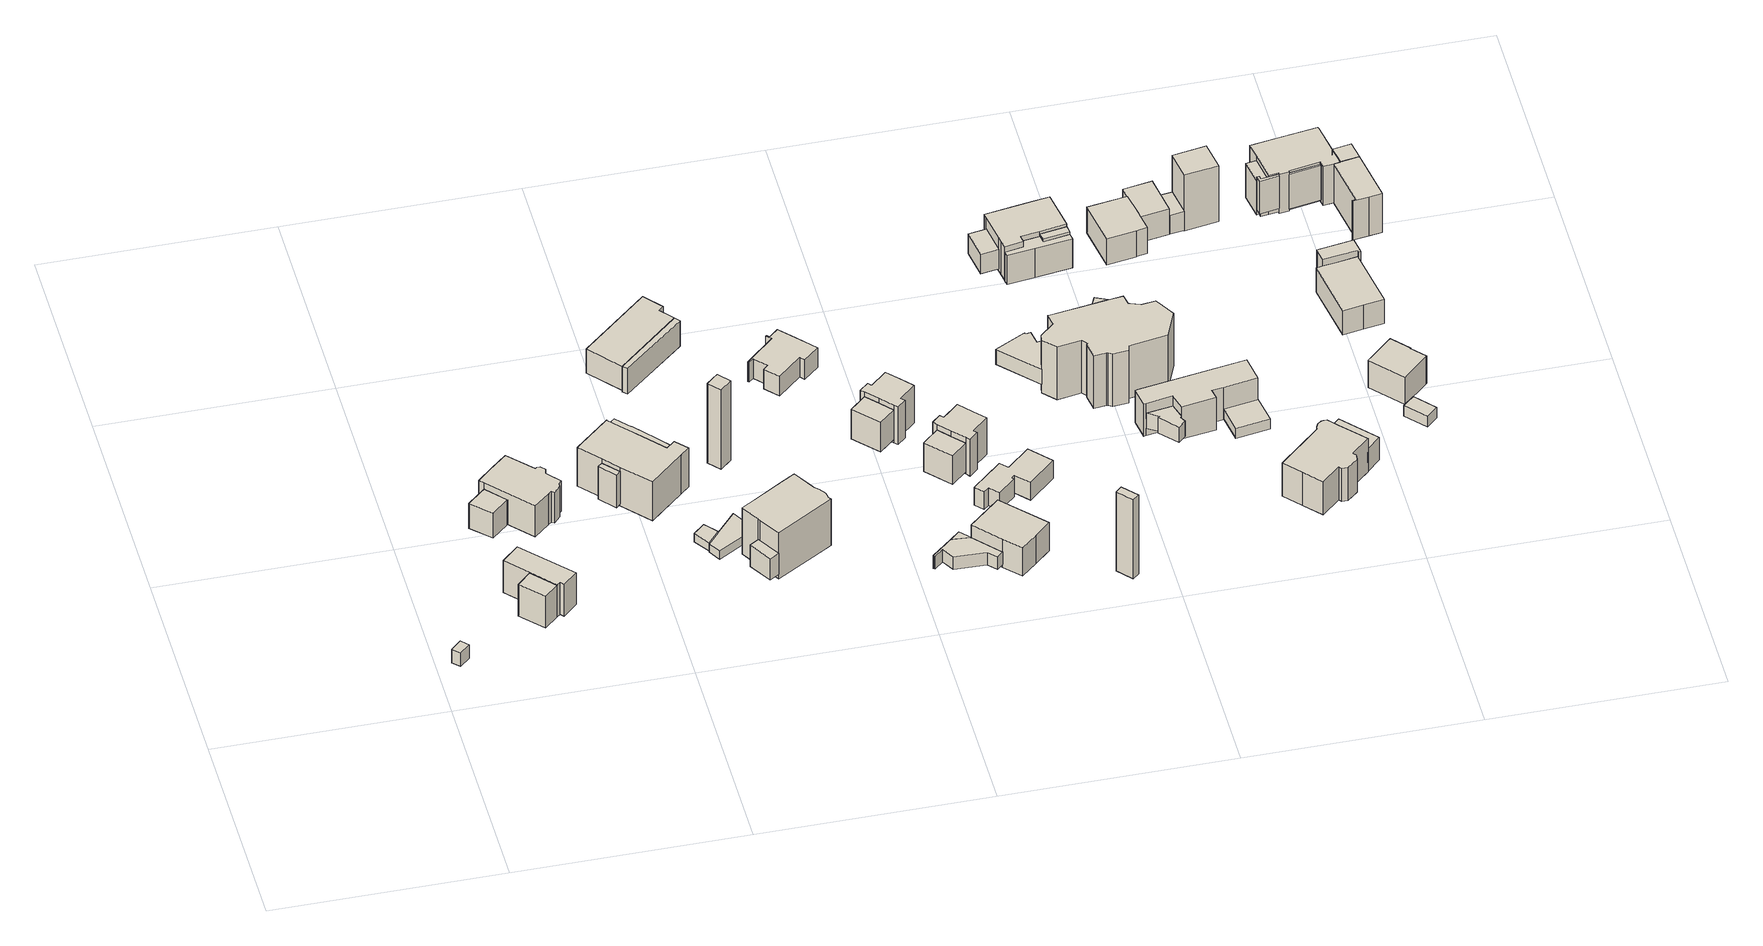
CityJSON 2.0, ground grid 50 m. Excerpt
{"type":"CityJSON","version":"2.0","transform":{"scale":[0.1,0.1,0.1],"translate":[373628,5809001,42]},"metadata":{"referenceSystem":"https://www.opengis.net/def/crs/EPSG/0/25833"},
"CityObjects":{
"building1":{"type":"Building","attributes":{"Gemeindeschluessel":"11000006","BezugspunktDach":"2200","function":"51009_1610","measuredHeight":3.66,"storeysAboveGround":0},"address":[{"country":"Germany","locality":"Berlin"}],"geometry":[{"type":"Solid","lod":"1","boundaries":[[[[0,1,2,3]],[[4,5,6,7]],[[4,7,3,2]],[[5,4,2,1]],[[6,5,1,0]],[[7,6,0,3]]]]}]},
"building2":{"type":"Building","attributes":{"Gemeindeschluessel":"11000006","function":"31001_1010"},"address":[{"country":"Germany","locality":"Berlin","thoroughfareNumber":"9B","thoroughfareName":"Otto-Erich-Straße"}],"children":["building2-1","building2-2"]},
"building2-1":{"type":"BuildingPart","attributes":{"BezugspunktDach":"2200","measuredHeight":9.33,"storeysAboveGround":1},"parents":["building2"],"geometry":[{"type":"MultiSurface","lod":"1","boundaries":[[[8,9,10,11,12,13,14]],[[15,16,17,18,19,20,21]],[[15,21,14,13]],[[16,15,13,12]],[[17,16,12,11]],[[18,17,11,10]],[[19,18,10,9]],[[22,23,24,9,8]],[[21,20,8,14]],[[20,19,24,23,22]]]}]},
"building2-2":{"type":"BuildingPart","attributes":{"BezugspunktDach":"2200","measuredHeight":9.12,"storeysAboveGround":1},"parents":["building2"],"geometry":[{"type":"Solid","lod":"1","boundaries":[[[[25,23,22,26]],[[20,19,27,28]],[[20,28,26,22]],[[27,19,23,25]],[[28,27,25,26]],[[19,20,22,23]]]]}]},
"building3":{"type":"Building","attributes":{"Gemeindeschluessel":"11000006","function":"31001_1010"},"address":[{"country":"Germany","locality":"Berlin","thoroughfareNumber":"9A","thoroughfareName":"Otto-Erich-Straße"}],"children":["building3-1","building3-2"]},
"building3-1":{"type":"BuildingPart","attributes":{"BezugspunktDach":"2200","measuredHeight":9.81,"storeysAboveGround":1},"parents":["building3"],"geometry":[{"type":"MultiSurface","lod":"1","boundaries":[[[29,30,31,32,33,34,35,36,37,38,39,40,41,42,43,44]],[[45,46,47,48,49,50,51,52,53,54,55,56,57,58,59,60]],[[45,60,44,43]],[[46,45,43,42]],[[47,46,42,41]],[[48,47,41,40]],[[49,48,40,39]],[[50,49,39,38]],[[51,50,38,37]],[[52,51,37,36]],[[53,52,36,35]],[[54,53,35,34]],[[55,54,34,33]],[[56,55,33,32]],[[57,56,32,31]],[[58,57,31,30]],[[61,62,63,58,30,29]],[[60,59,29,44]],[[59,64,63,62,61]]]}]},
"building3-2":{"type":"BuildingPart","attributes":{"BezugspunktDach":"2200","measuredHeight":7.8,"storeysAboveGround":1},"parents":["building3"],"geometry":[{"type":"Solid","lod":"1","boundaries":[[[[65,66,62,61,67]],[[59,63,68,69,70]],[[59,70,67,61]],[[68,63,62,66]],[[69,68,66,65]],[[70,69,65,67]],[[63,59,61,62]]]]}]},
"building4":{"type":"Building","attributes":{"Gemeindeschluessel":"11000006","function":"31001_1010"},"address":[{"country":"Germany","locality":"Berlin","thoroughfareNumber":"10","thoroughfareName":"Otto-Erich-Straße"}],"children":["building4-1","building4-2","building4-3","building4-4"]},
"building4-1":{"type":"BuildingPart","attributes":{"BezugspunktDach":"2200","measuredHeight":12.6,"storeysAboveGround":3},"parents":["building4"],"geometry":[{"type":"MultiSurface","lod":"1","boundaries":[[[71,72,73,74,75,76,77,78,79,80,81,82]],[[83,84,85,86,87,88,89,90,91,92,93,94]],[[83,94,82,81]],[[84,83,81,80]],[[85,84,95,96,97,98,80,79]],[[99,97,79,78]],[[86,85,97,100,101]],[[102,99,78,77]],[[87,86,103,104]],[[105,106,102,77,76]],[[88,87,104,107]],[[89,88,76,75]],[[90,89,75,74]],[[91,90,74,73]],[[92,91,73,72]],[[108,109,110,111,112,93,92,72,71]],[[94,93,71,82]],[[98,97,96,95]],[[101,100,97,99]],[[104,103,99,102]],[[107,104,102,106,105]],[[112,111,110,109,108]]]}]},
"building4-2":{"type":"BuildingPart","attributes":{"BezugspunktDach":"2200","measuredHeight":8.8,"storeysAboveGround":3},"parents":["building4"],"geometry":[{"type":"MultiSurface","lod":"1","boundaries":[[[97,113,114,99,102,106,115,116,117,118,119,98]],[[120,121,122,123,124,107,104,103,125,126,96,95]],[[120,95,98,119]],[[121,120,119,118]],[[122,121,118,117]],[[123,122,117,116]],[[124,123,116,115]],[[107,124,115,106]],[[125,103,99,101,127,114]],[[126,125,114,127,128]],[[96,126,128,100]],[[107,106,102,104]],[[103,104,102,99]],[[114,127,101,99]],[[128,127,114,113]],[[100,128,113,97]],[[129,95,96,97,98]]]}]},
"building4-3":{"type":"BuildingPart","attributes":{"BezugspunktDach":"2200","measuredHeight":8.53,"storeysAboveGround":3},"parents":["building4"],"geometry":[{"type":"MultiSurface","lod":"1","boundaries":[[[99,114,113,97]],[[128,127,101,100]],[[128,100,97,113]],[[127,128,113,114]],[[127,114,99,101]],[[100,101,130,99,97]]]}]},
"building4-4":{"type":"BuildingPart","attributes":{"BezugspunktDach":"2200","measuredHeight":8.73,"storeysAboveGround":3},"parents":["building4"],"geometry":[{"type":"Solid","lod":"1","boundaries":[[[[131,110,109,132]],[[112,111,133,134]],[[112,134,132,109]],[[133,111,110,131]],[[134,133,131,132]],[[111,112,109,110]]]]}]},
"building5":{"type":"Building","attributes":{"Gemeindeschluessel":"11000006","BezugspunktDach":"2200","function":"51009_1610","measuredHeight":2.69,"storeysAboveGround":0},"address":[{"country":"Germany","locality":"Berlin"}],"geometry":[{"type":"Solid","lod":"1","boundaries":[[[[135,136,137,138]],[[139,140,141,142]],[[139,142,138,137]],[[140,139,137,136]],[[141,140,136,135]],[[142,141,135,138]]]]}]},
"building6":{"type":"Building","attributes":{"Gemeindeschluessel":"11000006","BezugspunktDach":"2200","function":"31001_2463","measuredHeight":2.28,"storeysAboveGround":1},"address":[{"country":"Germany","locality":"Berlin","thoroughfareNumber":"9 (1)","thoroughfareName":"Otto-Erich-Straße"}],"geometry":[{"type":"Solid","lod":"1","boundaries":[[[[143,144,145,146,147,148,149]],[[150,151,152,153,154,155,156]],[[150,156,149,148]],[[151,150,148,147]],[[152,151,147,146]],[[153,152,146,145]],[[154,153,145,144]],[[155,154,144,143]],[[156,155,143,149]]]]}]},
"building7":{"type":"Building","attributes":{"Gemeindeschluessel":"11000006","BezugspunktDach":"2200","function":"51009_1610","measuredHeight":5.65,"storeysAboveGround":0},"address":[{"country":"Germany","locality":"Berlin"}],"geometry":[{"type":"Solid","lod":"1","boundaries":[[[[157,158,159,160]],[[161,162,163,164]],[[161,164,160,159]],[[162,161,159,158]],[[163,162,158,157]],[[164,163,157,160]]]]}]},
"building8":{"type":"Building","attributes":{"Gemeindeschluessel":"11000006","function":"31001_1010"},"address":[{"country":"Germany","locality":"Berlin","thoroughfareNumber":"9","thoroughfareName":"Otto-Erich-Straße"}],"children":["building8-1","building8-2"]},
"building8-1":{"type":"BuildingPart","attributes":{"BezugspunktDach":"2200","measuredHeight":15.41,"storeysAboveGround":3},"parents":["building8"],"geometry":[{"type":"MultiSurface","lod":"1","boundaries":[[[165,166,167,168,169,170,171,172,173,174,175,176,177,178,179,180,181]],[[182,183,184,185,186,187,188,189,190,191,192,193,194,195,196,197,198]],[[182,198,181,180]],[[199,200,180,179]],[[183,182,201,202,203]],[[184,183,179,178]],[[185,184,178,177]],[[186,185,177,176]],[[187,186,176,175]],[[188,187,175,174]],[[189,188,174,173]],[[190,189,173,172]],[[191,190,172,171]],[[192,191,171,170]],[[193,192,170,169]],[[194,193,169,168]],[[195,194,168,167]],[[196,195,167,166]],[[197,196,166,165]],[[198,197,165,181]],[[203,202,201,200,199]]]}]},
"building8-2":{"type":"BuildingPart","attributes":{"BezugspunktDach":"2200","measuredHeight":7.46,"storeysAboveGround":3},"parents":["building8"],"geometry":[{"type":"MultiSurface","lod":"1","boundaries":[[[204,200,199,205,206,207]],[[208,209,202,201,210,211]],[[208,211,207,206]],[[209,208,206,205]],[[202,209,205,199]],[[210,201,200,204]],[[211,210,204,207]],[[201,202,212,199,200]]]}]},
"building9":{"type":"Building","attributes":{"Gemeindeschluessel":"11000006","BezugspunktDach":"2200","function":"31001_1000","measuredHeight":21.25,"storeysAboveGround":1},"address":[{"country":"Germany","locality":"Berlin","thoroughfareNumber":"10A (1)","thoroughfareName":"Otto-Erich-Straße"}],"geometry":[{"type":"Solid","lod":"1","boundaries":[[[[213,214,215,216]],[[217,218,219,220]],[[217,220,216,215]],[[218,217,215,214]],[[219,218,214,213]],[[220,219,213,216]]]]}]},
"building10":{"type":"Building","attributes":{"Gemeindeschluessel":"11000006","BezugspunktDach":"2200","function":"31001_1010","measuredHeight":6.47,"storeysAboveGround":2},"address":[{"country":"Germany","locality":"Berlin","thoroughfareNumber":"10B","thoroughfareName":"Otto-Erich-Straße"}],"geometry":[{"type":"Solid","lod":"1","boundaries":[[[[221,222,223,224,225,226]],[[227,228,229,230,231,232]],[[227,232,226,225]],[[228,227,225,224]],[[229,228,224,223]],[[230,229,223,222]],[[231,230,222,221]],[[232,231,221,226]]]]}]},
"building11":{"type":"Building","attributes":{"Gemeindeschluessel":"11000006","BezugspunktDach":"2200","function":"51009_1610","measuredHeight":6.79,"storeysAboveGround":0},"address":[{"country":"Germany","locality":"Berlin"}],"geometry":[{"type":"Solid","lod":"1","boundaries":[[[[233,234,222,221]],[[235,236,237,238]],[[235,238,221,222]],[[236,235,222,234]],[[237,236,234,233]],[[238,237,233,221]]]]}]},
"building12":{"type":"Building","attributes":{"Gemeindeschluessel":"11000006","BezugspunktDach":"2200","function":"31001_1010","measuredHeight":6.53,"storeysAboveGround":2},"address":[{"country":"Germany","locality":"Berlin","thoroughfareNumber":"10A","thoroughfareName":"Otto-Erich-Straße"}],"geometry":[{"type":"Solid","lod":"1","boundaries":[[[[239,240,241,242,243,244,245,246,247,248,249,250,251,252,253]],[[254,255,256,257,258,259,260,261,262,263,264,265,266,267,268]],[[254,268,253,252]],[[255,254,252,251]],[[256,255,251,250]],[[257,256,250,249]],[[258,257,249,248]],[[259,258,248,247]],[[260,259,247,246]],[[261,260,246,245]],[[262,261,245,244]],[[263,262,244,243]],[[264,263,243,242]],[[265,264,242,241]],[[266,265,241,240]],[[267,266,240,239]],[[268,267,239,253]]]]}]},
"building13":{"type":"Building","attributes":{"Gemeindeschluessel":"11000006","function":"31001_1010"},"address":[{"country":"Germany","locality":"Berlin","thoroughfareNumber":"8","thoroughfareName":"Otto-Erich-Straße"}],"children":["building13-1","building13-2","building13-3"]},
"building13-1":{"type":"BuildingPart","attributes":{"BezugspunktDach":"2200","measuredHeight":9.1,"storeysAboveGround":2},"parents":["building13"],"geometry":[{"type":"MultiSurface","lod":"1","boundaries":[[[269,270,271,272,273,274]],[[275,276,277,278,279,280]],[[275,280,274,273]],[[276,275,273,272]],[[277,276,272,271]],[[278,277,271,270]],[[279,278,270,269]],[[281,282,269,274]],[[280,279,283,284]],[[284,283,282,281]]]}]},
"building13-2":{"type":"BuildingPart","attributes":{"BezugspunktDach":"2200","measuredHeight":3.41,"storeysAboveGround":2},"parents":["building13"],"geometry":[{"type":"MultiSurface","lod":"1","boundaries":[[[285,286,287,288,289,282,281,290,291]],[[292,284,283,293,294,295,296,297,298]],[[292,298,291,290]],[[284,292,299,300,281]],[[293,283,282,289]],[[294,293,289,288]],[[295,294,288,287]],[[296,295,287,286]],[[297,296,286,285]],[[298,297,285,291]],[[290,281,300,299]],[[284,281,282,283]]]}]},
"building13-3":{"type":"BuildingPart","attributes":{"BezugspunktDach":"2200","measuredHeight":3.13,"storeysAboveGround":2},"parents":["building13"],"geometry":[{"type":"Solid","lod":"1","boundaries":[[[[281,301,290]],[[302,300,299]],[[302,299,290,301]],[[300,302,301,281]],[[300,281,290,299]]]]}]},
"building14":{"type":"Building","attributes":{"Gemeindeschluessel":"11000006","function":"31001_1010"},"address":[{"country":"Germany","locality":"Berlin","thoroughfareNumber":"8C","thoroughfareName":"Otto-Erich-Straße"}],"children":["building14-1","building14-2"]},
"building14-1":{"type":"BuildingPart","attributes":{"BezugspunktDach":"2200","measuredHeight":11.71,"storeysAboveGround":3},"parents":["building14"],"geometry":[{"type":"MultiSurface","lod":"1","boundaries":[[[303,304,305,306,307,308,309,310,311,312,313,314]],[[315,316,317,318,319,320,321,322,323,324,325,326]],[[315,326,314,313]],[[316,315,313,312]],[[317,316,312,311]],[[318,317,311,310]],[[319,318,310,309]],[[320,319,309,308]],[[321,320,308,307]],[[322,321,307,306]],[[323,322,306,305]],[[327,328,305,304]],[[324,323,329,330,331]],[[332,327,331,333,325,324,304,303]],[[326,325,303,314]],[[331,330,329,328,327]],[[333,331,327,332]]]}]},
"building14-2":{"type":"BuildingPart","attributes":{"BezugspunktDach":"2200","measuredHeight":7.85,"storeysAboveGround":3},"parents":["building14"],"geometry":[{"type":"MultiSurface","lod":"1","boundaries":[[[334,328,332,335]],[[333,330,336,337]],[[333,337,335,332]],[[336,330,328,334]],[[337,336,334,335]],[[330,331,327,328]],[[333,332,327,331]]]}]},
"building15":{"type":"Building","attributes":{"Gemeindeschluessel":"11000006","function":"31001_1010"},"address":[{"country":"Germany","locality":"Berlin","thoroughfareNumber":"8B","thoroughfareName":"Otto-Erich-Straße"}],"children":["building15-1","building15-2"]},
"building15-1":{"type":"BuildingPart","attributes":{"BezugspunktDach":"2200","measuredHeight":11.34,"storeysAboveGround":3},"parents":["building15"],"geometry":[{"type":"MultiSurface","lod":"1","boundaries":[[[338,339,340,341,342,343,344,345,346,347,348,349]],[[350,351,352,353,354,355,356,357,358,359,360,361]],[[350,361,349,348]],[[351,350,348,347]],[[352,351,347,346]],[[353,352,346,345]],[[354,353,345,344]],[[355,354,344,343]],[[356,355,343,342]],[[357,356,342,341]],[[358,357,341,340]],[[362,363,364,365,359,358,340,339]],[[360,359,339,338],[366,367,362,365]],[[361,360,338,349]],[[365,364,363,362]],[[362,367,366,365]]]}]},
"building15-2":{"type":"BuildingPart","attributes":{"BezugspunktDach":"2200","measuredHeight":8.23,"storeysAboveGround":3},"parents":["building15"],"geometry":[{"type":"MultiSurface","lod":"1","boundaries":[[[368,363,367,369]],[[366,364,370,371]],[[366,371,369,367]],[[370,364,363,368]],[[371,370,368,369]],[[364,365,362,363]],[[366,367,362,365]]]}]},
"building16":{"type":"Building","attributes":{"Gemeindeschluessel":"11000006","BezugspunktDach":"2200","function":"31001_1010","measuredHeight":4.72,"storeysAboveGround":1},"address":[{"country":"Germany","locality":"Berlin","thoroughfareNumber":"8A","thoroughfareName":"Otto-Erich-Straße"}],"geometry":[{"type":"Solid","lod":"1","boundaries":[[[[372,373,374,375,376,377,378,379,380,381,382,383]],[[384,385,386,387,388,389,390,391,392,393,394,395]],[[384,395,383,382]],[[385,384,382,381]],[[386,385,381,380]],[[387,386,380,379]],[[388,387,379,378]],[[389,388,378,377]],[[390,389,377,376]],[[391,390,376,375]],[[392,391,375,374]],[[393,392,374,373]],[[394,393,373,372]],[[395,394,372,383]]]]}]},
"building17":{"type":"Building","attributes":{"Gemeindeschluessel":"11000006","BezugspunktDach":"2200","function":"51009_1610","measuredHeight":21.08,"storeysAboveGround":0},"address":[{"country":"Germany","locality":"Berlin"}],"geometry":[{"type":"Solid","lod":"1","boundaries":[[[[396,397,398,399]],[[400,401,402,403]],[[400,403,399,398]],[[401,400,398,397]],[[402,401,397,396]],[[403,402,396,399]]]]}]},
"building18":{"type":"Building","attributes":{"Gemeindeschluessel":"11000006","BezugspunktDach":"2200","function":"31001_2463","measuredHeight":4.08,"storeysAboveGround":1},"address":[{"country":"Germany","locality":"Berlin","thoroughfareNumber":"11 (1)","thoroughfareName":"Otto-Erich-Straße"}],"geometry":[{"type":"Solid","lod":"1","boundaries":[[[[404,405,406,407,408,409,410,411,412,413,414]],[[415,416,417,418,419,420,421,422,423,424,425]],[[415,425,414,413]],[[416,415,413,412]],[[417,416,412,411]],[[418,417,411,410]],[[419,418,410,409]],[[420,419,409,408]],[[421,420,408,407]],[[422,421,407,406]],[[423,422,406,405]],[[424,423,405,404]],[[425,424,404,414]]]]}]},
"building19":{"type":"Building","attributes":{"Gemeindeschluessel":"11000006","BezugspunktDach":"2200","function":"31001_2463","measuredHeight":5.2,"storeysAboveGround":1},"address":[{"country":"Germany","locality":"Berlin","thoroughfareNumber":"37A (1)","thoroughfareName":"Königstraße"}],"geometry":[{"type":"Solid","lod":"1","boundaries":[[[[426,427,428,429]],[[430,431,432,433]],[[430,433,429,428]],[[431,430,428,427]],[[432,431,427,426]],[[433,432,426,429]]]]}]},
"building20":{"type":"Building","attributes":{"Gemeindeschluessel":"11000006","function":"31001_1010"},"address":[{"country":"Germany","locality":"Berlin","thoroughfareNumber":"11","thoroughfareName":"Otto-Erich-Straße"}],"children":["building20-1","building20-2"]},
"building20-1":{"type":"BuildingPart","attributes":{"BezugspunktDach":"2200","measuredHeight":14.08,"storeysAboveGround":3},"parents":["building20"],"geometry":[{"type":"MultiSurface","lod":"1","boundaries":[[[434,435,436,437,438,439,440,441,442,443,444,445,446,447,448,449,450,451,452,453,454,455,456,457,458,459]],[[460,461,462,463,464,465,466,467,468,469,470,471,472,473,474,475,476,477,478,479,480,481,482,483,484,485]],[[460,485,459,458]],[[461,460,458,457]],[[462,461,457,456]],[[463,462,456,455]],[[464,463,455,454]],[[465,464,486,487]],[[466,465,453,452]],[[467,466,452,451]],[[468,467,451,450]],[[469,468,450,449]],[[470,469,449,448]],[[471,470,448,447]],[[472,471,447,446]],[[473,472,446,445]],[[474,473,445,444]],[[475,474,444,443]],[[476,475,443,442]],[[477,476,442,441]],[[478,477,441,440]],[[479,478,440,439]],[[480,479,439,438]],[[481,480,438,437]],[[482,481,437,436]],[[483,482,436,435]],[[484,483,435,434]],[[485,484,434,459]],[[487,486,454,453]]]}]},
"building20-2":{"type":"BuildingPart","attributes":{"BezugspunktDach":"2200","measuredHeight":12.53,"storeysAboveGround":3},"parents":["building20"],"geometry":[{"type":"MultiSurface","lod":"1","boundaries":[[[488,489,490]],[[491,487,486]],[[491,486,490,489]],[[487,491,489,488]],[[454,453,487,488,490]],[[492,486,487,453,454]]]}]},
"building21":{"type":"Building","attributes":{"Gemeindeschluessel":"11000006","BezugspunktDach":"2200","function":"51009_1610","measuredHeight":7.7,"storeysAboveGround":0},"address":[{"country":"Germany","locality":"Berlin"}],"geometry":[{"type":"Solid","lod":"1","boundaries":[[[[493,494,495,496,497,498,499,500,501]],[[502,503,504,505,506,507,508,509,510]],[[502,510,501,500]],[[503,502,500,499]],[[504,503,499,498]],[[505,504,498,497]],[[506,505,497,496]],[[507,506,496,495]],[[508,507,495,494]],[[509,508,494,493]],[[510,509,493,501]]]]}]},
"building22":{"type":"Building","attributes":{"Gemeindeschluessel":"11000006","function":"31001_1000"},"address":[{"country":"Germany","locality":"Berlin","thoroughfareNumber":"37A","thoroughfareName":"Königstraße"}],"children":["building22-1","building22-2"]},
"building22-1":{"type":"BuildingPart","attributes":{"BezugspunktDach":"2200","measuredHeight":10.56,"storeysAboveGround":1},"parents":["building22"],"geometry":[{"type":"Solid","lod":"1","boundaries":[[[[511,512,513,514,515,516,517,518,519,520,521,522]],[[523,524,525,526,527,528,529,530,531,532,533,534]],[[523,534,522,521]],[[524,523,521,520]],[[525,524,520,519]],[[526,525,519,518]],[[527,535,536,526,518,517]],[[528,527,517,516]],[[529,528,516,515]],[[530,529,515,514]],[[531,530,514,513]],[[532,531,513,512]],[[533,532,512,511]],[[534,533,511,522]],[[526,536,535,527]]]]}]},
"building22-2":{"type":"BuildingPart","attributes":{"BezugspunktDach":"2200","measuredHeight":8.26,"storeysAboveGround":1},"parents":["building22"],"geometry":[{"type":"Solid","lod":"1","boundaries":[[[[537,538,536,535]],[[526,539,540,527]],[[539,526,536,538]],[[540,539,538,537]],[[527,540,537,535]],[[526,527,535,536]]]]}]},
"building23":{"type":"Building","attributes":{"Gemeindeschluessel":"11000006","BezugspunktDach":"2200","function":"51009_1610","measuredHeight":4.37,"storeysAboveGround":0},"address":[{"country":"Germany","locality":"Berlin"}],"geometry":[{"type":"Solid","lod":"1","boundaries":[[[[541,542,543,544]],[[545,546,547,548]],[[545,548,544,543]],[[546,545,543,542]],[[547,546,542,541]],[[548,547,541,544]]]]}]},
"building24":{"type":"Building","attributes":{"Gemeindeschluessel":"11000006","BezugspunktDach":"2200","function":"31001_1000","measuredHeight":1.06,"storeysAboveGround":1},"address":[{"country":"Germany","locality":"Berlin","thoroughfareNumber":"37A (2)","thoroughfareName":"Königstraße"}],"geometry":[{"type":"Solid","lod":"1","boundaries":[[[[549,550,551,552,553,554]],[[555,556,557,558,559,560]],[[555,560,554,553]],[[556,555,553,552]],[[557,556,552,551]],[[558,557,551,550]],[[559,558,550,549]],[[560,559,549,554]]]]}]},
"building25":{"type":"Building","attributes":{"Gemeindeschluessel":"11000006","function":"31001_1010"},"address":[{"country":"Germany","locality":"Berlin","thoroughfareNumber":"12","thoroughfareName":"Otto-Erich-Straße"}],"children":["building25-1","building25-2"]},
"building25-1":{"type":"BuildingPart","attributes":{"BezugspunktDach":"2200","measuredHeight":8.6,"storeysAboveGround":2},"parents":["building25"],"geometry":[{"type":"MultiSurface","lod":"1","boundaries":[[[561,562,563,564,565,566,567,568,569,570,571]],[[572,573,574,575,576,577,578,579,580,581,582]],[[572,582,571,570]],[[573,572,570,569]],[[574,573,569,568]],[[575,574,568,567]],[[576,575,567,566]],[[577,576,566,565]],[[578,577,565,564]],[[579,578,564,563],[583,584,585,586]],[[587,588,585,563,562]],[[580,579,584,589]],[[581,580,562,561]],[[582,581,561,571]],[[585,584,583,586]],[[589,584,585,588,587]]]}]},
"building25-2":{"type":"BuildingPart","attributes":{"BezugspunktDach":"2200","measuredHeight":4.09,"storeysAboveGround":2},"parents":["building25"],"geometry":[{"type":"MultiSurface","lod":"1","boundaries":[[[590,591,592,593,594,586,585,588]],[[584,583,595,596,597,598,599,589]],[[595,583,586,594]],[[596,595,594,593]],[[597,596,593,592]],[[598,597,592,591]],[[599,598,591,590]],[[589,599,590,588]],[[584,589,588,585,600]],[[584,585,586,583]]]}]},
"building26":{"type":"Building","attributes":{"Gemeindeschluessel":"11000006","BezugspunktDach":"2200","function":"31001_2463","measuredHeight":2.67,"storeysAboveGround":1},"address":[{"country":"Germany","locality":"Berlin","thoroughfareNumber":"12 (1)","thoroughfareName":"Otto-Erich-Straße"}],"geometry":[{"type":"Solid","lod":"1","boundaries":[[[[601,602,603,604]],[[605,606,607,608]],[[605,608,604,603]],[[606,605,603,602]],[[607,606,602,601]],[[608,607,601,604]]]]}]},
"building27":{"type":"Building","attributes":{"Gemeindeschluessel":"11000006","function":"31001_1010"},"address":[{"country":"Germany","locality":"Berlin","thoroughfareNumber":"15","thoroughfareName":"Otto-Erich-Straße"}],"children":["building27-1","building27-2"]},
"building27-1":{"type":"BuildingPart","attributes":{"BezugspunktDach":"2200","measuredHeight":11.88,"storeysAboveGround":2},"parents":["building27"],"geometry":[{"type":"MultiSurface","lod":"1","boundaries":[[[609,610,611,612,613,614,615,616,617,618,619,620,621,622,623,624,625,626,627,628,629,630,631,632]],[[633,634,635,636,637,638,639,640,641,642,643,644,645,646,647,648,649,650,651,652,653,654,655,656]],[[633,656,632,631]],[[634,633,631,630]],[[635,634,630,629]],[[636,635,629,628]],[[637,636,628,627]],[[638,637,627,626]],[[639,638,626,625]],[[640,639,625,624]],[[641,640,624,623]],[[642,641,623,622]],[[643,642,622,621]],[[657,658,643,621,620]],[[659,657,644,620,619]],[[660,659,645,619,618]],[[647,646,618,617]],[[648,647,617,616]],[[649,648,616,615]],[[650,649,615,614]],[[651,650,614,613]],[[652,651,613,612]],[[653,652,612,611]],[[654,653,611,610]],[[655,654,610,609]],[[656,655,609,632]],[[644,643,658,657]],[[645,644,657,659]],[[661,646,645,659,660]]]}]},
"building27-2":{"type":"BuildingPart","attributes":{"BezugspunktDach":"2200","measuredHeight":6.01,"storeysAboveGround":2},"parents":["building27"],"geometry":[{"type":"MultiSurface","lod":"1","boundaries":[[[660,662,663,658]],[[664,665,666,667]],[[664,667,658,663]],[[665,664,663,662]],[[666,665,662,660]],[[667,666,660,646,645,644,643,658]],[[658,643,644,657]],[[657,644,645,659]],[[659,645,646,660]]]}]},
"building28":{"type":"Building","attributes":{"Gemeindeschluessel":"11000006","function":"31001_1010"},"address":[{"country":"Germany","locality":"Berlin","thoroughfareNumber":"37B","thoroughfareName":"Königstraße"}],"children":["building28-1","building28-2"]},
"building28-1":{"type":"BuildingPart","attributes":{"BezugspunktDach":"2200","measuredHeight":7.86,"storeysAboveGround":1},"parents":["building28"],"geometry":[{"type":"MultiSurface","lod":"1","boundaries":[[[668,669,670,671,672,673,674,675]],[[676,677,678,679,680,681,682,683]],[[676,683,675,674]],[[684,685,674,673]],[[686,684,677,673,672]],[[679,678,672,671]],[[680,679,671,670]],[[681,680,670,669]],[[682,681,669,668]],[[683,682,668,675]],[[677,676,685,684]],[[678,677,684,686]]]}]},
"building28-2":{"type":"BuildingPart","attributes":{"BezugspunktDach":"2200","measuredHeight":7.43,"storeysAboveGround":1},"parents":["building28"],"geometry":[{"type":"MultiSurface","lod":"1","boundaries":[[[685,686,687,688,689,690]],[[691,692,693,678,676,694]],[[691,694,690,689]],[[692,691,689,688]],[[693,692,688,687]],[[678,693,687,686]],[[678,677,695]],[[694,676,685,690]],[[676,695,677,684,685]],[[686,684,677,678]]]}]},
"building29":{"type":"Building","attributes":{"Gemeindeschluessel":"11000006","BezugspunktDach":"2200","function":"31001_2463","measuredHeight":5.01,"storeysAboveGround":1},"address":[{"country":"Germany","locality":"Berlin","thoroughfareNumber":"37B (1)","thoroughfareName":"Königstraße"}],"geometry":[{"type":"Solid","lod":"1","boundaries":[[[[696,697,698,699,700]],[[701,702,703,704,705]],[[701,705,700,699]],[[702,701,699,698]],[[703,702,698,697]],[[704,703,697,696]],[[705,704,696,700]]]]}]},
"building30":{"type":"Building","attributes":{"Gemeindeschluessel":"11000006","BezugspunktDach":"2200","function":"31001_2463","measuredHeight":14.95,"storeysAboveGround":1},"address":[{"country":"Germany","locality":"Berlin","thoroughfareNumber":"38 (1)","thoroughfareName":"Königstraße"}],"geometry":[{"type":"Solid","lod":"1","boundaries":[[[[706,707,708,709]],[[710,711,712,713]],[[710,713,709,708]],[[711,710,708,707]],[[712,711,707,706]],[[713,712,706,709]]]]}]},
"building31":{"type":"Building","attributes":{"Gemeindeschluessel":"11000006","BezugspunktDach":"2200","function":"31001_2463","measuredHeight":2.77,"storeysAboveGround":1},"address":[{"country":"Germany","locality":"Berlin","thoroughfareNumber":"20 (1)","thoroughfareName":"Lange Stücken"}],"geometry":[{"type":"Solid","lod":"1","boundaries":[[[[714,715,716,717]],[[718,719,720,721]],[[718,721,717,716]],[[719,718,716,715]],[[720,719,715,714]],[[721,720,714,717]]]]}]},
"building32":{"type":"Building","attributes":{"Gemeindeschluessel":"11000006","BezugspunktDach":"2200","function":"31001_1010","measuredHeight":7.35,"storeysAboveGround":2},"address":[{"country":"Germany","locality":"Berlin","thoroughfareNumber":"20","thoroughfareName":"Lange Stücken"}],"geometry":[{"type":"Solid","lod":"1","boundaries":[[[[722,723,724,725,726,727,728]],[[729,730,731,732,733,734,735]],[[729,735,728,727]],[[730,729,727,726]],[[731,730,726,725]],[[732,731,725,724]],[[733,732,724,723]],[[734,733,723,722]],[[735,734,722,728]]]]}]},
"building33":{"type":"Building","attributes":{"Gemeindeschluessel":"11000006","BezugspunktDach":"2200","function":"51009_1610","measuredHeight":8.68,"storeysAboveGround":0},"address":[{"country":"Germany","locality":"Berlin"}],"geometry":[{"type":"Solid","lod":"1","boundaries":[[[[736,737,738,739,740,741]],[[742,743,744,745,746,747]],[[742,747,741,740]],[[743,742,740,739]],[[744,743,739,738]],[[745,744,738,737]],[[746,745,737,736]],[[747,746,736,741]]]]}]},
"building34":{"type":"Building","attributes":{"Gemeindeschluessel":"11000006","BezugspunktDach":"2200","function":"31001_1010","measuredHeight":8.44,"storeysAboveGround":1},"address":[{"country":"Germany","locality":"Berlin","thoroughfareNumber":"24A","thoroughfareName":"Lange Stücken"}],"geometry":[{"type":"Solid","lod":"1","boundaries":[[[[748,749,750,751,752,753,754,755]],[[756,757,758,759,760,761,762,763]],[[756,763,755,754]],[[757,756,754,753]],[[758,757,753,752]],[[759,758,752,751]],[[760,759,751,750]],[[761,760,750,749]],[[762,761,749,748]],[[763,762,748,755]]]]}]},
"building35":{"type":"Building","attributes":{"Gemeindeschluessel":"11000006","BezugspunktDach":"2200","function":"31001_2463","measuredHeight":8.01,"storeysAboveGround":1},"address":[{"country":"Germany","locality":"Berlin","thoroughfareNumber":"24A (1)","thoroughfareName":"Lange Stücken"}],"geometry":[{"type":"Solid","lod":"1","boundaries":[[[[764,765,766,767,768,769]],[[770,771,772,773,774,775]],[[770,775,769,768]],[[771,770,768,767]],[[772,771,767,766]],[[773,772,766,765]],[[774,773,765,764]],[[775,774,764,769]]]]}]},
"building36":{"type":"Building","attributes":{"Gemeindeschluessel":"11000006","BezugspunktDach":"2200","function":"51009_1610","measuredHeight":9.17,"storeysAboveGround":0},"address":[{"country":"Germany","locality":"Berlin"}],"geometry":[{"type":"Solid","lod":"1","boundaries":[[[[776,777,778,779]],[[780,781,782,783]],[[780,783,779,778]],[[781,780,778,777]],[[782,781,777,776]],[[783,782,776,779]]]]}]},
"building37":{"type":"Building","attributes":{"Gemeindeschluessel":"11000006","function":"31001_1010"},"address":[{"country":"Germany","locality":"Berlin","thoroughfareNumber":"38, 38A","thoroughfareName":"Königstraße"}],"children":["building37-1","building37-2","building37-3","building37-4"]},
"building37-1":{"type":"BuildingPart","attributes":{"BezugspunktDach":"2200","measuredHeight":12.92,"storeysAboveGround":2},"parents":["building37"],"geometry":[{"type":"MultiSurface","lod":"1","boundaries":[[[784,785,786,787,788,789,790,791,792,793,794,795,796,797,798,799,800]],[[801,802,803,804,805,806,807,808,809,810,811,812,813,814,815,816,817]],[[801,817,800,799]],[[802,801,799,798]],[[803,802,798,797]],[[804,803,797,796]],[[808,807,793,792]],[[809,808,792,791]],[[810,809,791,790]],[[811,810,790,789]],[[812,811,789,788]],[[813,812,788,787]],[[814,813,787,786]],[[815,814,786,785]],[[816,818,819,815,785,784]],[[817,816,784,800]],[[805,804,796,795]],[[805,795,794,806]],[[820,807,806,794,793]],[[815,819,818,816]]]}]},
"building37-2":{"type":"BuildingPart","attributes":{"BezugspunktDach":"2200","measuredHeight":10.64,"storeysAboveGround":2},"parents":["building37"],"geometry":[{"type":"MultiSurface","lod":"1","boundaries":[[[821,822,823,824,825,826,827,793]],[[828,829,830,831,832,833,834,807]],[[830,829,826,825]],[[831,830,825,824]],[[832,831,824,823]],[[833,832,823,822]],[[834,833,822,821]],[[807,834,821,793]],[[807,793,794,806]],[[828,806,794,827]],[[828,827,826,829]]]}]},
"building37-3":{"type":"BuildingPart","attributes":{"BezugspunktDach":"2200","measuredHeight":10.49,"storeysAboveGround":2},"parents":["building37"],"geometry":[{"type":"MultiSurface","lod":"1","boundaries":[[[835,836,837,838]],[[839,829,806,804]],[[839,804,838,837]],[[829,839,837,836]],[[806,794,827,826,829,836,835]],[[840,841,828]],[[804,796,795,794,806,835,838]],[[840,828,827,794,806]],[[828,841,829,826,827]],[[842,805,795,796,804]],[[806,794,795,805]]]}]},
"building37-4":{"type":"BuildingPart","attributes":{"BezugspunktDach":"2200","measuredHeight":9.02,"storeysAboveGround":2},"parents":["building37"],"geometry":[{"type":"Solid","lod":"1","boundaries":[[[[843,844,845,819,818,846]],[[816,815,847,848,849,850]],[[816,850,846,818]],[[847,815,819,845]],[[848,847,845,844]],[[849,848,844,843]],[[850,849,843,846]],[[815,816,818,819]]]]}]}
},
"vertices":[
[22,15,143],[44,35,143],[29,51,143],[7,30,143],[29,51,107],[44,35,107],[22,15,107],[7,30,107],
[201,174,184],[246,125,184],[253,131,184],[260,123,184],[291,152,184],[195,255,184],[158,221,184],[195,255,99],[291,152,99],[260,123,99],[253,131,99],[246,125,99],[201,174,99],[158,221,99],[201,174,183],[246,125,183],[246,125,148],
[216,97,183],[171,145,183],[216,97,99],[171,145,99],
[180,478,165],[263,387,165],[298,417,165],[304,422,165],[310,419,165],[324,434,165],[324,442,165],[331,449,165],[306,478,165],[309,490,165],[300,500,165],[293,500,165],[289,497,165],[240,549,165],[205,519,165],[171,488,165],[205,519,83],[240,549,83],[289,497,83],[293,500,83],[300,500,83],[309,490,83],[306,478,83],[331,449,83],[324,442,83],[324,434,83],[310,419,83],[304,422,83],[298,417,83],[263,387,83],[180,478,83],[171,488,83],[180,478,149],[218,436,149],[218,436,83],[200,456,83],
[180,403,149],[217,435,149],[140,443,149],[217,435,83],[180,403,83],[140,443,83],
[419,468,189],[449,435,189],[501,377,189],[576,443,189],[595,460,189],[571,486,189],[553,470,189],[511,517,189],[484,548,189],[455,579,189],[455,580,189],[379,513,189],[455,580,86],[455,579,86],[484,548,86],[511,517,86],[553,470,86],[571,486,86],[595,460,86],[576,443,86],[501,377,86],[449,435,86],[419,468,86],[379,513,86],[455,579,87],[484,548,87],[484,548,175],[455,579,175],[511,517,175],[484,548,90],[511,517,90],[553,470,175],[511,517,87],[553,470,87],[571,486,159],[571,486,175],[571,486,87],[419,468,152],[419,468,178],[449,435,178],[449,435,91],[419,468,91],
[488,552,175],[515,521,175],[542,520,175],[542,521,175],[503,565,175],[503,564,175],[474,596,175],[474,596,87],[503,564,87],[503,565,87],[542,521,87],[542,520,87],[515,521,87],[488,552,87],[515,521,90],[488,552,90],[455,579,151],
[511,517,124],
[439,425,178],[409,460,178],[439,425,91],[409,460,91],
[590,261,109],[615,290,109],[592,317,109],[567,295,109],[592,317,87],[615,290,87],[590,261,87],[567,295,87],
[605,235,106],[687,283,106],[681,294,106],[683,295,106],[658,339,106],[615,290,106],[590,261,106],[615,290,84],[658,339,84],[683,295,84],[681,294,84],[687,283,84],[605,235,84],[590,261,84],
[688,149,143],[709,161,143],[679,211,143],[659,198,143],[679,211,86],[709,161,86],[688,149,86],[659,198,86],
[679,211,197],[682,206,197],[709,161,197],[834,236,197],[830,242,197],[829,249,197],[828,255,197],[825,260,197],[822,265,197],[818,270,197],[814,274,197],[809,278,197],[807,281,197],[780,327,197],[748,308,197],[692,274,197],[655,252,197],[692,274,74],[748,308,74],[780,327,74],[807,281,74],[809,278,74],[814,274,74],[818,270,74],[822,265,74],[825,260,74],[828,255,74],[829,249,74],[830,242,74],[834,236,74],[709,161,74],[682,206,74],[679,211,74],[655,252,74],[748,308,155],[692,274,155],[692,274,80],[748,308,80],[748,308,101],
[687,283,155],[737,327,155],[683,295,155],[681,294,155],[683,295,80],[737,327,80],[687,283,80],[681,294,80],[748,308,142],
[672,505,290],[697,527,290],[675,552,290],[650,530,290],[675,552,78],[697,527,78],[672,505,78],[650,530,78],
[535,782,142],[670,900,142],[646,928,142],[656,938,142],[623,977,142],[477,849,142],[623,977,78],[656,938,78],[646,928,78],[670,900,78],[535,782,78],[477,849,78],
[544,773,142],[679,889,142],[670,900,74],[679,889,74],[544,773,74],[535,782,74],
[791,764,115],[802,773,115],[825,747,115],[815,738,115],[841,709,115],[893,756,115],[901,746,115],[935,776,115],[900,814,115],[869,848,115],[849,830,115],[844,835,115],[842,835,115],[852,824,115],[789,766,115],[852,824,63],[842,835,63],[844,835,63],[849,830,63],[869,848,63],[900,814,63],[935,776,63],[901,746,63],[893,756,63],[841,709,63],[815,738,63],[825,747,63],[802,773,63],[791,764,63],[789,766,63],
[1153,97,144],[1186,63,144],[1221,94,144],[1255,125,144],[1171,215,144],[1102,154,144],[1171,215,69],[1255,125,69],[1221,94,69],[1186,63,69],[1153,97,69],[1102,154,69],[1102,154,111],[1153,97,111],[1153,97,77],[1102,154,77],
[1019,115,111],[1038,132,111],[1054,105,111],[1123,103,111],[1140,85,111],[1061,157,111],[1016,118,111],[1061,157,77],[1140,85,77],[1123,103,77],[1054,105,77],[1038,132,77],[1019,115,77],[1016,118,77],[1061,157,79],[1102,154,79],
[1082,176,111],[1082,176,79],
[985,583,153],[1009,557,153],[1033,530,153],[1040,523,153],[1058,540,153],[1051,547,153],[1086,579,153],[1063,605,153],[1039,631,153],[1003,599,153],[997,607,153],[978,590,153],[997,607,53],[1003,599,53],[1039,631,53],[1063,605,53],[1086,579,53],[1051,547,53],[1058,540,53],[1040,523,53],[1033,530,53],[1009,557,53],[985,583,53],[978,590,53],[1009,557,141],[1033,530,141],[1033,530,97],[1033,530,63],[1009,557,63],[985,583,141],[985,583,63],
[998,499,141],[950,551,141],[998,499,63],[950,551,63],
[1103,453,155],[1126,427,155],[1150,401,155],[1157,393,155],[1175,410,155],[1169,417,155],[1204,449,155],[1180,475,155],[1156,502,155],[1121,470,155],[1114,477,155],[1096,461,155],[1114,477,57],[1121,470,57],[1156,502,57],[1180,475,57],[1204,449,57],[1169,417,57],[1175,410,57],[1157,393,57],[1150,401,57],[1126,427,57],[1103,453,57],[1096,461,57],[1126,427,140],[1150,401,140],[1150,401,64],[1126,427,64],[1103,453,64],[1103,453,140],
[1115,369,140],[1068,421,140],[1115,369,64],[1068,421,64],
[1162,293,100],[1173,303,100],[1191,283,100],[1229,317,100],[1225,322,100],[1232,328,100],[1259,299,100],[1318,353,100],[1276,399,100],[1226,354,100],[1211,370,100],[1145,311,100],[1211,370,53],[1226,354,53],[1276,399,53],[1318,353,53],[1259,299,53],[1232,328,53],[1225,322,53],[1229,317,53],[1191,283,53],[1173,303,53],[1162,293,53],[1145,311,53],
[1400,7,276],[1414,19,276],[1385,51,276],[1372,39,276],[1385,51,66],[1414,19,66],[1400,7,66],[1372,39,66],
[1366,656,72],[1368,671,72],[1400,699,72],[1395,726,72],[1401,727,72],[1391,741,72],[1375,739,72],[1370,770,72],[1359,768,72],[1358,772,72],[1291,737,72],[1358,772,32],[1359,768,32],[1370,770,32],[1375,739,32],[1391,741,32],[1401,727,32],[1395,726,32],[1400,699,32],[1368,671,32],[1366,656,32],[1291,737,32],
[1323,1005,88],[1362,1011,88],[1352,1076,88],[1313,1070,88],[1352,1076,36],[1362,1011,36],[1323,1005,36],[1313,1070,36],
[1391,629,150],[1443,637,150],[1453,626,150],[1450,623,150],[1456,586,150],[1483,590,150],[1483,589,150],[1486,589,150],[1494,584,150],[1528,586,150],[1531,600,150],[1615,613,150],[1641,674,150],[1615,719,150],[1584,715,150],[1583,716,150],[1562,724,150],[1559,724,150],[1555,748,150],[1523,744,150],[1489,739,150],[1401,727,150],[1395,726,150],[1400,699,150],[1368,671,150],[1366,656,150],[1368,671,10],[1400,699,10],[1395,726,10],[1401,727,10],[1489,739,10],[1523,744,10],[1555,748,10],[1559,724,10],[1562,724,10],[1583,716,10],[1584,715,10],[1615,719,10],[1641,674,10],[1615,613,10],[1531,600,10],[1528,586,10],[1494,584,10],[1486,589,10],[1483,589,10],[1483,590,10],[1456,586,10],[1450,623,10],[1453,626,10],[1443,637,10],[1391,629,10],[1366,656,10],[1489,739,26],[1523,744,26],
[1523,744,151],[1497,756,151],[1489,739,151],[1497,756,26],[1489,739,80],
[1369,970,105],[1429,978,105],[1508,989,105],[1506,1003,105],[1449,994,105],[1446,1011,105],[1404,1005,105],[1407,988,105],[1367,981,105],[1407,988,28],[1404,1005,28],[1446,1011,28],[1449,994,28],[1506,1003,28],[1508,989,28],[1429,978,28],[1369,970,28],[1367,981,28],
[1352,1076,119],[1362,1011,119],[1364,999,119],[1367,981,119],[1407,988,119],[1404,1005,119],[1446,1011,119],[1503,1020,119],[1489,1107,119],[1455,1102,119],[1423,1097,119],[1350,1086,119],[1423,1097,30],[1455,1102,30],[1489,1107,30],[1503,1020,30],[1446,1011,30],[1404,1005,30],[1407,988,30],[1367,981,30],[1364,999,30],[1362,1011,30],[1352,1076,30],[1350,1086,30],[1446,1011,112],[1503,1020,112],
[1449,994,112],[1506,1003,112],[1506,1003,30],[1449,994,30],
[1423,1097,95],[1455,1102,95],[1452,1115,95],[1421,1111,95],[1452,1115,51],[1455,1102,51],[1423,1097,51],[1421,1111,51],
[1486,789,32],[1578,803,32],[1573,835,32],[1503,823,32],[1504,817,32],[1482,813,32],[1504,817,22],[1503,823,22],[1573,835,22],[1578,803,22],[1486,789,22],[1482,813,22],
[1531,470,107],[1536,471,107],[1593,480,107],[1603,444,107],[1676,455,107],[1672,478,107],[1698,482,107],[1771,494,107],[1762,552,107],[1529,515,107],[1524,514,107],[1529,515,21],[1762,552,21],[1771,494,21],[1698,482,21],[1672,478,21],[1676,455,21],[1603,444,21],[1593,480,21],[1536,471,21],[1531,470,21],[1524,514,21],[1603,444,40],[1593,480,40],[1593,480,81],[1603,444,81],[1536,471,67],[1536,471,81],[1536,471,40],
[1560,455,81],[1556,452,81],[1590,414,81],[1606,429,81],[1599,443,81],[1599,443,40],[1606,429,40],[1590,414,40],[1556,452,40],[1560,455,40],[1593,480,79],
[1708,419,50],[1781,431,50],[1771,494,50],[1698,482,50],[1771,494,23],[1781,431,23],[1708,419,23],[1698,482,23],
[1790,188,114],[1824,151,114],[1864,188,114],[1869,182,114],[1882,182,114],[1905,202,114],[1906,215,114],[1901,221,114],[1941,257,114],[1940,258,114],[1921,279,114],[1893,309,114],[1874,331,114],[1870,331,114],[1866,331,114],[1862,330,114],[1859,328,114],[1856,326,114],[1853,323,114],[1851,320,114],[1850,317,114],[1849,313,114],[1849,309,114],[1757,225,114],[1849,309,26],[1849,313,26],[1850,317,26],[1851,320,26],[1853,323,26],[1856,326,26],[1859,328,26],[1862,330,26],[1866,331,26],[1870,331,26],[1874,331,26],[1893,309,26],[1921,279,26],[1940,258,26],[1941,257,26],[1901,221,26],[1906,215,26],[1905,202,26],[1882,182,26],[1869,182,26],[1864,188,26],[1824,151,26],[1790,188,26],[1757,225,26],[1893,309,85],[1874,331,85],[1921,279,85],[1940,258,85],[1940,258,42],
[1971,287,85],[1905,360,85],[1905,360,25],[1971,287,25],[1940,258,25],[1874,331,25],
[1578,989,90],[1641,999,90],[1641,1000,90],[1665,1004,90],[1659,1040,90],[1657,1055,90],[1648,1105,90],[1562,1092,90],[1648,1105,21],[1657,1055,21],[1659,1040,21],[1665,1004,21],[1641,1000,21],[1641,999,21],[1578,989,21],[1562,1092,21],[1657,1055,88],[1648,1105,88],[1659,1040,88],
[1721,1050,88],[1712,1109,88],[1707,1140,88],[1644,1130,88],[1707,1140,21],[1712,1109,21],[1721,1050,21],[1644,1130,21],[1656,1060,21],
[1721,1050,75],[1722,1046,75],[1752,1050,75],[1742,1113,75],[1712,1109,75],[1742,1113,25],[1752,1050,25],[1722,1046,25],[1721,1050,25],[1712,1109,25],
[1752,1050,173],[1825,1061,173],[1815,1125,173],[1742,1113,173],[1815,1125,24],[1825,1061,24],[1752,1050,24],[1742,1113,24],
[2089,366,49],[2113,388,49],[2075,431,49],[2050,409,49],[2075,431,21],[2113,388,21],[2089,366,21],[2050,409,21],
[2063,453,84],[2119,504,84],[2120,505,84],[2093,535,84],[2094,536,84],[2061,573,84],[2003,520,84],[2061,573,11],[2094,536,11],[2093,535,11],[2120,505,11],[2119,504,11],[2063,453,11],[2003,520,11],
[1910,1066,110],[1952,1073,110],[1952,1078,110],[1914,1073,110],[1913,1081,110],[1907,1080,110],[1913,1081,23],[1914,1073,23],[1952,1078,23],[1952,1073,23],[1910,1066,23],[1907,1080,23],
[1992,693,69],[2037,700,69],[2081,707,69],[2060,839,69],[2059,845,69],[2015,838,69],[1985,834,69],[1970,831,69],[1985,834,5],[2015,838,5],[2059,845,5],[2060,839,5],[2081,707,5],[2037,700,5],[1992,693,5],[1970,831,5],
[1985,834,86],[2059,845,86],[2060,839,86],[2064,840,86],[2058,877,86],[1980,865,86],[2058,877,6],[2064,840,6],[2060,839,6],[2059,845,6],[1985,834,6],[1980,865,6],
[1973,1076,107],[2041,1087,107],[2040,1091,107],[1973,1080,107],[2040,1091,15],[2041,1087,15],[1973,1076,15],[1973,1080,15],
[1921,1139,113],[1931,1075,113],[1952,1078,113],[1952,1073,113],[1973,1076,113],[1973,1080,113],[2040,1091,113],[2041,1087,113],[2043,1077,113],[2065,1080,113],[2079,1082,113],[2077,1096,113],[2072,1122,113],[2061,1191,113],[2060,1194,113],[1971,1181,113],[1915,1172,113],[1971,1181,9],[2060,1194,9],[2061,1191,9],[2072,1122,9],[2077,1096,9],[2079,1082,9],[2065,1080,9],[2043,1077,9],[2041,1087,9],[2040,1091,9],[1973,1080,9],[1973,1076,9],[1952,1073,9],[1952,1078,9],[1931,1075,9],[1921,1139,9],[1915,1172,9],[1921,1139,100],[1931,1075,100],[2065,1080,70],
[2083,965,113],[2076,964,113],[2077,962,113],[2111,967,113],[2139,971,113],[2120,1089,113],[2092,1084,113],[2092,1084,9],[2120,1089,9],[2139,971,9],[2111,967,9],[2077,962,9],[2076,964,9],[2083,965,9],
[2079,1082,114],[2120,1089,114],[2113,1129,114],[2072,1122,114],[2113,1129,9],[2080,1082,9],[2094,1085,9],[2073,1120,9],
[1907,1080,100],[1913,1081,100],[1914,1073,100],[1898,1136,100],[1914,1073,9],[1913,1081,9],[1907,1080,9],[1898,1136,9]
]}
